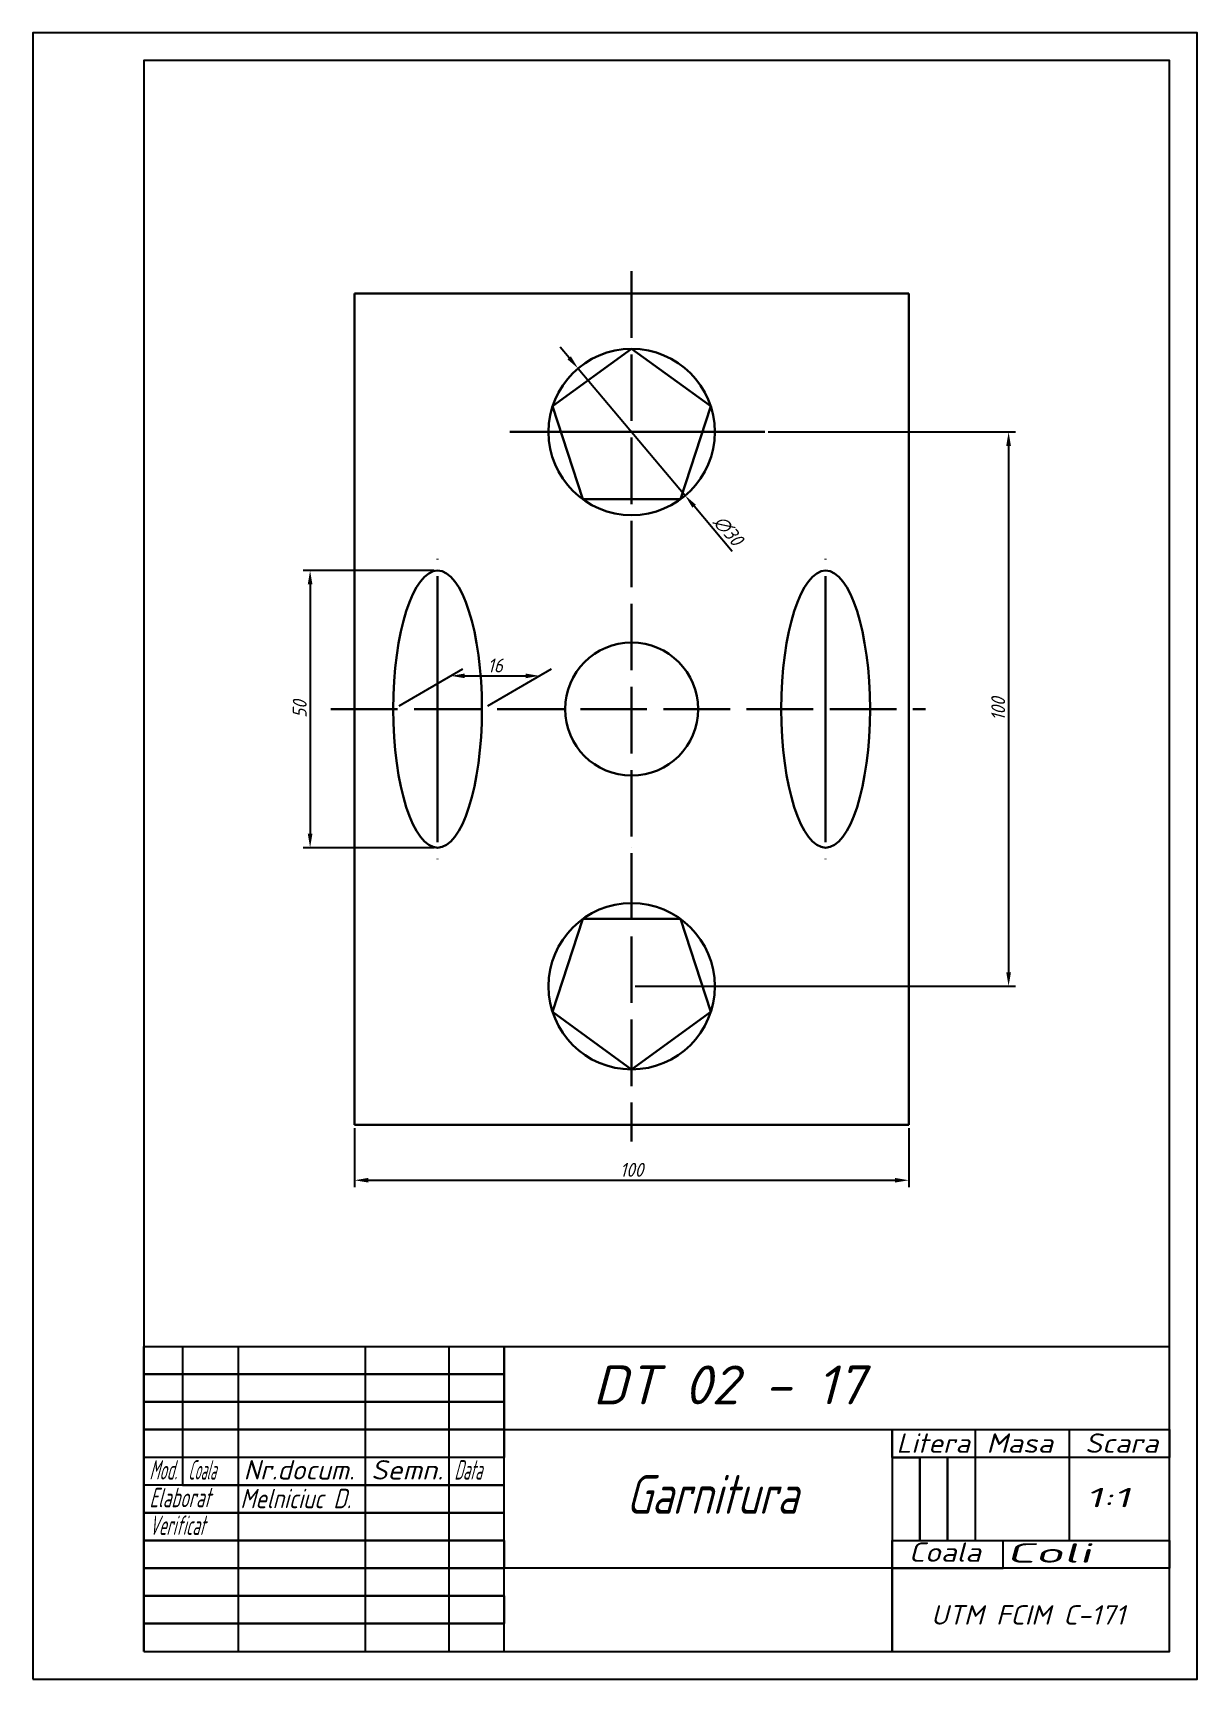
# Model space of a CAD drawing. Header units: millimetres. Extents: x 0 to 210, y 0 to 297.
import ezdxf
from ezdxf.enums import TextEntityAlignment as Align

# ---------------------------------------------------------------- set-up
doc = ezdxf.new("R2010")
doc.units = ezdxf.units.MM
doc.linetypes.add('ACAD_ISO02W100', pattern=[15, 12, -3])
doc.linetypes.add('ACAD_ISO04W100', pattern=[30, 24, -3, 0, -3])
doc.layers.get('0').update_dxf_attribs({"color": 2})
for name, color, linetype, lineweight in [('Axe', 3, 'ACAD_ISO04W100', 30), ('Contur', 60, 'Continuous', 80), ('Intrerupte', 140, 'ACAD_ISO02W100', 30), ('Subtire', 11, 'Continuous', 30), ('text 10', 42, 'Continuous', 100), ('text 3.5', 7, 'Continuous', 35), ('text 5', 100, 'Continuous', 50), ('text 7', 142, 'Continuous', 70)]:
    doc.layers.add(name, color=color, linetype=linetype, lineweight=lineweight)
doc.styles.get("Standard").update_dxf_attribs({"font": 'isocp.shx', "oblique": 15})
doc.dimstyles.new('Copy of ISO-25', dxfattribs={"dimtxt": 2.5, "dimasz": 2.5, "dimexe": 1.25, "dimexo": 0.625, "dimtad": 1, "dimtxsty": 'Standard', "dimcen": 2.5, "dimadec": 0, "dimazin": 0, "dimtfac": 1, "dimtmove": 0, "dimatfit": 3, "dimfxl": 1, "dimarcsym": 0})

# ---------------------------------------------------------------- blocks, each defined once
blk = doc.blocks.new('*D1')
at = {"layer": 'Contur', "color": 0, "lineweight": -2, "transparency": 16777216}
for p, q in [((72.38, 200), (48.75, 200)), ((50, 197.5), (50, 152.5)), ((72.38, 150), (48.75, 150))]:
    blk.add_line(p, q, dxfattribs=at)
at = {"layer": 'Contur', "color": 0, "transparency": 16777216}
for points in [[(49.58, 197.5), (50.42, 197.5), (50, 200)], [(49.58, 152.5), (50.42, 152.5), (50, 150)]]:
    blk.add_solid(points, dxfattribs=at)
at = {"layer": 'Defpoints', "color": 0, "transparency": 16777216}
for p in [(73, 200), (50, 150), (73, 150)]:
    blk.add_point(p, dxfattribs=at)
at = {"layer": 'Contur', "color": 0, "transparency": 16777216, "insert": (48.13, 175), "char_height": 2.5, "attachment_point": 5, "rotation": 90}
blk.add_mtext('50', dxfattribs=at)
blk = doc.blocks.new('*D2')
at = {"layer": 'Contur', "color": 0, "lineweight": -2, "transparency": 16777216}
for p, q in [((58, 99.38), (58, 88.75)), ((158, 99.38), (158, 88.75)), ((60.5, 90), (155.5, 90))]:
    blk.add_line(p, q, dxfattribs=at)
at = {"layer": 'Contur', "color": 0, "transparency": 16777216}
for points in [[(60.5, 90.42), (60.5, 89.58), (58, 90)], [(155.5, 90.42), (155.5, 89.58), (158, 90)]]:
    blk.add_solid(points, dxfattribs=at)
at = {"layer": 'Defpoints', "color": 0, "transparency": 16777216}
for p in [(58, 100), (158, 100), (158, 90)]:
    blk.add_point(p, dxfattribs=at)
at = {"layer": 'Contur', "color": 0, "transparency": 16777216, "insert": (108, 91.88), "char_height": 2.5, "attachment_point": 5}
blk.add_mtext('100', dxfattribs=at)
blk = doc.blocks.new('*D3')
at = {"layer": 'Contur', "color": 0, "lineweight": -2, "transparency": 16777216}
for p, q in [((96.73, 238.39), (95.12, 240.3)), ((98.34, 236.47), (117.66, 213.53)), ((126.16, 203.43), (119.27, 211.61))]:
    blk.add_line(p, q, dxfattribs=at)
at = {"layer": 'Contur', "color": 0, "transparency": 16777216}
for points in [[(97.05, 238.65), (96.41, 238.12), (98.34, 236.47)], [(119.59, 211.88), (118.95, 211.35), (117.66, 213.53)]]:
    blk.add_solid(points, dxfattribs=at)
at = {"layer": 'Defpoints', "color": 0, "transparency": 16777216}
for p in [(98.34, 236.47), (117.66, 213.53)]:
    blk.add_point(p, dxfattribs=at)
at = {"layer": 'Contur', "color": 0, "transparency": 16777216, "insert": (125.43, 207.21), "char_height": 2.5, "attachment_point": 5, "rotation": 310.1009}
blk.add_mtext('∅30', dxfattribs=at)
blk = doc.blocks.new('*D5')
at = {"layer": 'Contur', "color": 0, "lineweight": -2, "transparency": 16777216}
for p, q in [((132.63, 225), (177.25, 225)), ((176, 222.5), (176, 127.5)), ((108.63, 125), (177.25, 125))]:
    blk.add_line(p, q, dxfattribs=at)
at = {"layer": 'Contur', "color": 0, "transparency": 16777216}
for points in [[(175.58, 222.5), (176.42, 222.5), (176, 225)], [(175.58, 127.5), (176.42, 127.5), (176, 125)]]:
    blk.add_solid(points, dxfattribs=at)
at = {"layer": 'Defpoints', "color": 0, "transparency": 16777216}
for p in [(132, 225), (108, 125), (176, 125)]:
    blk.add_point(p, dxfattribs=at)
at = {"layer": 'Contur', "color": 0, "transparency": 16777216, "insert": (174.13, 175), "char_height": 2.5, "attachment_point": 5, "rotation": 90}
blk.add_mtext('100', dxfattribs=at)
blk = doc.blocks.new('*D6')
at = {"layer": 'Defpoints', "color": 0, "transparency": 16777216}
for p in [(91.39, 181), (65, 175), (81, 175)]:
    blk.add_point(p, dxfattribs=at)
at = {"layer": 'Subtire', "color": 0, "lineweight": -2, "transparency": 16777216}
for p, q in [((66.08, 175.62), (77.56, 182.25)), ((82.08, 175.62), (93.56, 182.25)), ((77.89, 181), (88.89, 181))]:
    blk.add_line(p, q, dxfattribs=at)
at = {"layer": 'Subtire', "color": 0, "transparency": 16777216}
for points in [[(77.89, 181.42), (77.89, 180.58), (75.39, 181)], [(88.89, 181.42), (88.89, 180.58), (91.39, 181)]]:
    blk.add_solid(points, dxfattribs=at)
at = {"layer": 'Subtire', "color": 0, "transparency": 16777216, "insert": (83.39, 182.88), "char_height": 2.5, "attachment_point": 5}
blk.add_mtext('16', dxfattribs=at)

msp = doc.modelspace()

# ---------------------------------------------------------------- linework, layer by layer
for p, q in [((20, 5), (20, 60)), ((20, 60), (205, 60)), ((20, 60), (27, 60)), ((20, 35), (20, 60)), ((20, 60), (20, 55)), ((27, 60), (27, 35)), ((27, 60), (37, 60)), ((37, 60), (37, 5)), ((60, 5), (60, 60)), ((60, 60), (75, 60)), ((75, 60), (75, 5)), ((85, 5), (85, 60)), ((85, 60), (85, 45)), ((85, 55), (85, 50)), ((20, 50), (20, 45)), ((85, 45), (205, 45)), ((85, 45), (85, 40)), ((155, 40), (155, 45)), ((155, 45), (155, 10)), ((155, 45), (155, 45)), ((155, 45), (170, 45)), ((170, 45), (170, 30)), ((187, 25), (187, 45)), ((205, 45), (205, 40)), ((85, 40), (20, 40)), ((205, 40), (155, 40)), ((155, 40), (160, 40)), ((27, 35), (20, 35)), ((20, 35), (20, 30)), ((27, 35), (85, 35)), ((85, 35), (27, 35)), ((20, 30), (20, 30)), ((20, 30), (20, 25)), ((170, 30), (170, 25)), ((85, 25), (85, 20)), ((155, 5), (155, 25)), ((155, 25), (175, 25)), ((160, 25), (165, 25)), ((170, 25), (187, 25)), ((175, 25), (205, 25)), ((175, 20), (175, 25)), ((205, 25), (205, 25)), ((205, 25), (205, 20)), ((20, 20), (20, 15)), ((205, 20), (85, 20)), ((205, 20), (85, 20)), ((205, 20), (85, 20)), ((205, 20), (85, 20)), ((155, 20), (175, 20)), ((85, 15), (85, 10)), ((155, 10), (155, 5)), ((37, 5), (60, 5)), ((75, 5), (85, 5))]:
    msp.add_line(p, q)
for points in [[(0, 0), (210, 0), (210, 297), (0, 297)], [(20, 5), (205, 5), (205, 292), (20, 292)]]:
    msp.add_lwpolyline(points, close=True)
at = {"layer": 'Axe'}
for p, q in [((108, 225), (86, 225)), ((108, 225), (132, 225)), ((73, 175), (73, 203)), ((143, 175), (143, 203)), ((73, 175), (73, 147)), ((73, 175), (73, 175)), ((143, 175), (143, 147))]:
    msp.add_line(p, q, dxfattribs=at)
at = {"layer": 'Intrerupte'}
for p, q in [((108, 254), (108, 97)), ((53.75, 175), (161, 175))]:
    msp.add_line(p, q, dxfattribs=at)
at = {"layer": 'Subtire'}
for p, q in [((58, 100), (58, 250)), ((58, 250), (158, 250)), ((158, 250), (158, 100)), ((58, 175), (58, 100)), ((58, 175), (58, 175)), ((58, 175), (58, 175)), ((73, 175), (73, 175)), ((73, 175), (73, 175)), ((108, 175), (108, 175)), ((108, 150), (108, 150)), ((108, 150), (108, 150)), ((158, 100), (58, 100)), ((20, 55), (85, 55)), ((85, 50), (20, 50)), ((20, 45), (85, 45)), ((160, 40), (160, 25)), ((165, 25), (165, 40)), ((20, 30), (85, 30)), ((20, 25), (85, 25)), ((85, 20), (20, 20)), ((20, 15), (85, 15)), ((20, 10), (85, 10))]:
    msp.add_line(p, q, dxfattribs=at)
for points in [[(108, 240), (93.734, 229.635), (99.183, 212.865), (116.817, 212.865), (122.266, 229.635)], [(108, 110), (122.266, 120.365), (116.817, 137.135), (99.183, 137.135), (93.734, 120.365)]]:
    msp.add_lwpolyline(points, close=True, dxfattribs=at)
for centre, radius in [((108, 225), 15), ((108, 175), 12), ((108, 125), 15)]:
    msp.add_circle(centre, radius, dxfattribs=at)
for centre in [(73, 175), (143, 175)]:
    msp.add_ellipse(centre, major_axis=(0, 25), ratio=0.32, dxfattribs=at)

# ---------------------------------------------------------------- texts
at = {"oblique": 15}
for s, width, p, p2 in [('Scara', 1.150508, (189.767, 40.825), (203, 40.825)), ('Coli', 2.249527, (175.647, 21), (191, 21))]:
    msp.add_text(s, height=3.5, dxfattribs=dict(at, width=width)).set_placement(p, p2, align=Align.FIT)
at = {"layer": 'text 10', "oblique": 15}
for s, width, p, p2 in [('DT 02 - 17', 1.176753, (101, 49.582), (150.012, 49.582)), ('Garnitura', 0.792764, (107, 29.825), (138, 29.825))]:
    msp.add_text(s, height=7, dxfattribs=dict(at, width=width)).set_placement(p, p2, align=Align.FIT)
at = {"layer": 'text 3.5', "oblique": 15}
for s, width, p, p2 in [('Litera', 1.084505, (155.767, 40.825), (169, 40.825)), ('Masa', 1.186873, (172, 40.825), (184, 40.825)), ('Scara', 1.150508, (189.767, 40.825), (203, 40.825)), ('Mod.', 0.58309, (21, 36), (26, 36)), ('Coala', 0.462884, (28, 36), (33, 36)), ('Nr.docum.', 1.048493, (38, 36), (58, 36)), ('Semn.', 1.142857, (61, 36), (74, 36)), ('Data', 0.53181, (76, 36), (81, 36)), ('Melniciuc D.', 0.87241, (37.403, 30.825), (57.403, 30.825)), ('1:1', 1.987578, (190, 31), (198, 31)), ('UTM FCIM C-171', 1.129944, (162, 9.825), (197, 9.825))]:
    msp.add_text(s, height=3.5, dxfattribs=dict(at, width=width)).set_placement(p, p2, align=Align.FIT)
at = {"layer": 'text 5', "oblique": 15}
for s, width, p, p2 in [('Elaborat', 0.634921, (21, 31), (32, 31)), ('Verificat', 0.554785, (21, 26), (31, 26))]:
    msp.add_text(s, height=3.5, dxfattribs=dict(at, width=width)).set_placement(p, p2, align=Align.FIT)
at = {"layer": 'text 7', "oblique": 15}
for s, width, p, p2 in [('Coala', 1.204959, (157.984, 21.156), (171, 21.156)), ('Coli', 2.249527, (175.647, 21), (191, 21))]:
    msp.add_text(s, height=3.5, dxfattribs=dict(at, width=width)).set_placement(p, p2, align=Align.FIT)

# ---------------------------------------------------------------- dimensions: what is measured, and where the dimension line sits
at = {"layer": 'Contur'}
dim = msp.add_diameter_dim_2p(p1=(98.338, 236.474), p2=(117.662, 213.526), dimstyle='Copy of ISO-25', dxfattribs=at)
dim.commit()
dim.dimension.update_dxf_attribs({"geometry": '*D3', "text_midpoint": (124, 206), "dimtype": 163})
for base, p1, p2, picture, middle in [((176, 125), (132, 225), (108, 125), '*D5', (174.125, 175)), ((50, 150), (73, 200), (73, 150), '*D1', (48.125, 175))]:
    dim = msp.add_linear_dim(base=base, p1=p1, p2=p2, angle=90, dimstyle='Copy of ISO-25', dxfattribs=at)
    dim.commit()
    dim.dimension.update_dxf_attribs({"geometry": picture, "text_midpoint": middle})
dim = msp.add_linear_dim(base=(158, 90), p1=(58, 100), p2=(158, 100), dimstyle='Copy of ISO-25', dxfattribs=at)
dim.commit()
dim.dimension.update_dxf_attribs({"geometry": '*D2', "text_midpoint": (108, 91.875)})
at = {"layer": 'Subtire'}
dim = msp.add_linear_dim(base=(91.392, 181), p1=(65, 175), p2=(81, 175), dimstyle='Copy of ISO-25', dxfattribs=at)
dim.commit()
dim.dimension.update_dxf_attribs({"geometry": '*D6', "text_midpoint": (83.392, 182.875)})

doc.saveas('drawing.dxf')
